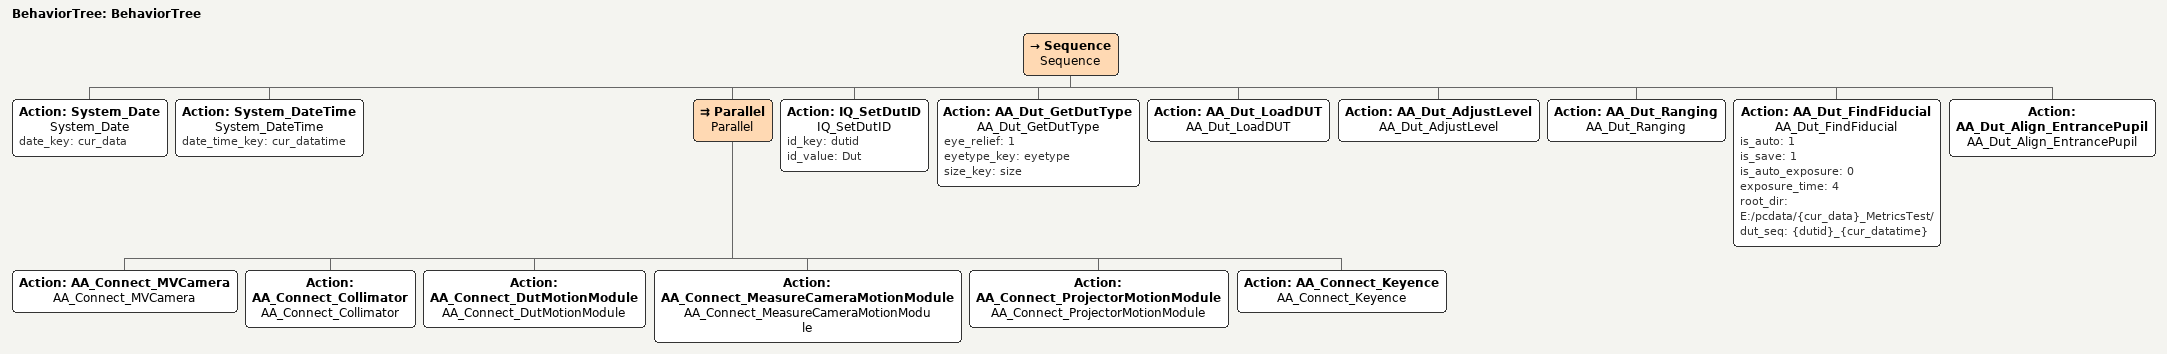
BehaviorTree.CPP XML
<?xml version="1.0"?>
<root main_tree_to_execute="BehaviorTree">
 <BehaviorTree ID="BehaviorTree">
  <!-- Add nodes here -->
  <Sequence name="Sequence">
   <!-- System Init -->
   <Action name="System_Date" ID="System_Date" date_key="cur_data"/>
   <Action name="System_DateTime" ID="System_DateTime" date_time_key="cur_datatime"/>
   <!-- Devices Connect -->
   <Parallel name="Parallel">
    <Action name="AA_Connect_MVCamera" ID="AA_Connect_MVCamera"/>
    <Action name="AA_Connect_Collimator" ID="AA_Connect_Collimator"/>
    <Action name="AA_Connect_DutMotionModule" ID="AA_Connect_DutMotionModule"/>
    <Action name="AA_Connect_MeasureCameraMotionModule" ID="AA_Connect_MeasureCameraMotionModule"/>
    <Action name="AA_Connect_ProjectorMotionModule" ID="AA_Connect_ProjectorMotionModule"/>
    <Action name="AA_Connect_Keyence" ID="AA_Connect_Keyence"/>
   </Parallel>
   <!-- Alignment Init (eyerelief:0-21.3mm,1-13.3mm,2-5.3mm) -->
   <Action name="IQ_SetDutID" ID="IQ_SetDutID" id_key="dutid" id_value="Dut"/>
   <Action name="AA_Dut_GetDutType" ID="AA_Dut_GetDutType" eye_relief="1" eyetype_key="eyetype" size_key="size"/>
   <!-- Dut Alignment Module -->
   <Action name="AA_Dut_LoadDUT" ID="AA_Dut_LoadDUT"/>
   <Action name="AA_Dut_AdjustLevel" ID="AA_Dut_AdjustLevel"/>
   <Action name="AA_Dut_Ranging" ID="AA_Dut_Ranging"/>
   <Action name="AA_Dut_FindFiducial" ID="AA_Dut_FindFiducial" is_auto="1" is_save="1" is_auto_exposure="0" exposure_time="4" root_dir="E:/pcdata/{cur_data}_MetricsTest/" dut_seq="{dutid}_{cur_datatime}"/>
   <Action name="AA_Dut_Align_EntrancePupil" ID="AA_Dut_Align_EntrancePupil"/>
  </Sequence>
 </BehaviorTree>
</root>
